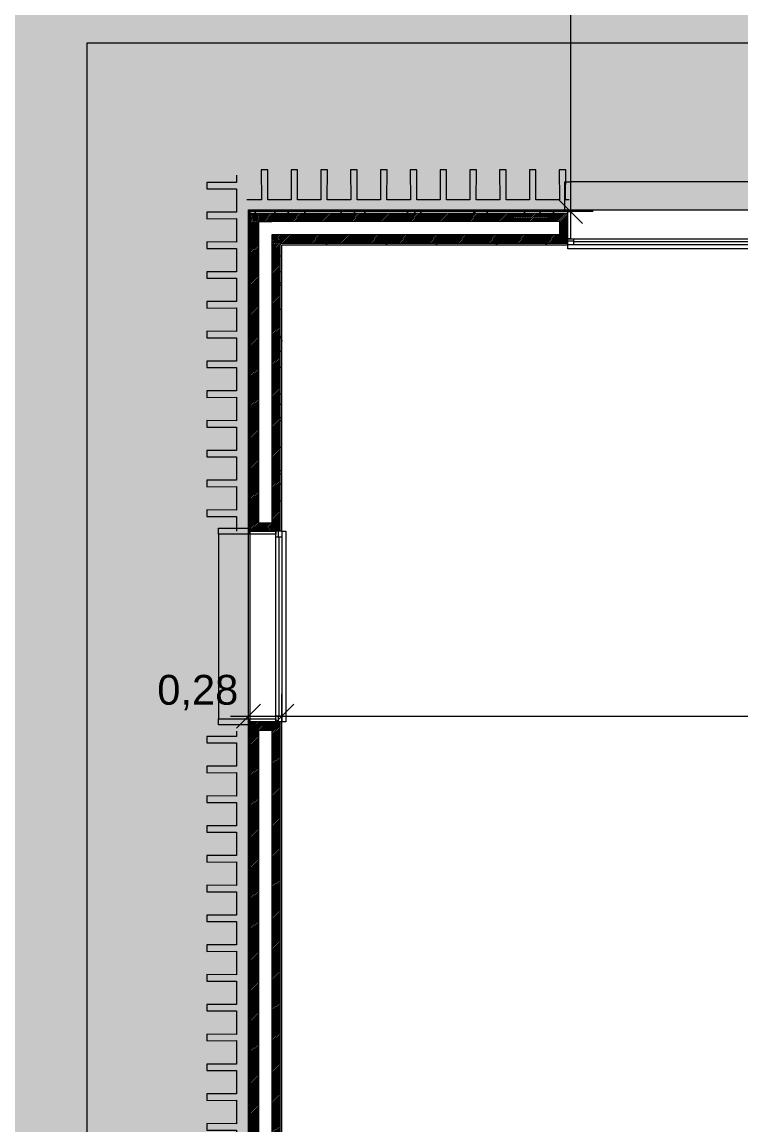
# Model space of a CAD drawing. Header units: millimetres. Extents: x -284281 to 1648660, y -821378 to -151356.
# Drawn here: x 160961 to 166993, y -181076 to -171820 of the extents above; entities that cross this region are included whole.
import ezdxf

# ---------------------------------------------------------------- set-up
doc = ezdxf.new("R2010")
doc.units = ezdxf.units.MM
doc.header["$MEASUREMENT"] = 0
doc.set_wipeout_variables(frame=1)
doc.linetypes.add('Traits', pattern=[282.222223, 141.111112, -141.111112])
doc.linetypes.add('Wipeout_Contour', pattern=[1000, 0, -1000])
for name, color, linetype in [('Cotations - 1_100', 7, 'Continuous'), ('Fenêtres ARCHICAD', 7, 'Continuous'), ('Nouveau_0', 7, 'Continuous'), ('Sols_ Dalles', 7, 'Continuous')]:
    doc.layers.add(name, color=color, linetype=linetype)
doc.styles.add('STYLE_GENERE_2', font='arial.ttf')
doc.dimstyles.new('STYLE_GENERE__1', dxfattribs={"dimtxt": 250, "dimasz": 190, "dimexe": 0.18, "dimexo": 0.0625, "dimgap": 0, "dimtad": 1, "dimtih": 1, "dimtoh": 1, "dimlfac": 0.001, "dimzin": 0, "dimdsep": 46, "dimtxsty": 'STYLE_GENERE_2', "dimblk": 'ARROWHEAD_6', "dimblk1": 'ARROWHEAD_6', "dimblk2": 'ARROWHEAD_6', "dimcen": 0.09, "dimse1": 1, "dimse2": 1, "dimclrd": 7, "dimclre": 7, "dimclrt": 7, "dimazin": 0, "dimtfac": 1, "dimtdec": 4, "dimtmove": 0, "dimatfit": 3, "dimfxl": 1, "dimtolj": 1, "dimtzin": 0, "dimarcsym": 0})
doc.dimstyles.new('STYLE_GENERE__2', dxfattribs={"dimtxt": 250, "dimasz": 190, "dimexe": 0.18, "dimexo": 0.0625, "dimgap": 0, "dimtad": 1, "dimlfac": 0.001, "dimzin": 0, "dimdsep": 46, "dimtxsty": 'STYLE_GENERE_2', "dimblk": 'ARROWHEAD_6', "dimblk1": 'ARROWHEAD_6', "dimblk2": 'ARROWHEAD_6', "dimcen": 0.09, "dimse1": 1, "dimse2": 1, "dimclrd": 7, "dimclre": 7, "dimclrt": 7, "dimazin": 0, "dimtfac": 1, "dimtdec": 4, "dimtmove": 0, "dimatfit": 3, "dimfxl": 1, "dimtolj": 1, "dimtzin": 0, "dimarcsym": 0})
pattern_1 = [(45, (0, 175), (-55.68466, 55.68466), [0, -52.5, 0, -78.75]), (110, (175, 175), (74.000794, 26.934086), [0, -38.5, 0, -66.5])]
pattern_2 = [(45, (0, 0), (-7.0710678, 7.0710678), [])]

# ---------------------------------------------------------------- blocks, each defined once
blk = doc.blocks.new('Fenêtre 25')
at = {"layer": 'Fenêtres ARCHICAD', "color": 7, "linetype": 'Continuous', "lineweight": 5}
for p, q in [((-800, 0), (-800, 33.3)), ((-800, 33.3), (800, 33.3)), ((-800, 0), (-800, -15)), ((-800, 0), (-800, -15)), ((800, 33.3), (800, 0)), ((800, 0), (800, -15)), ((800, 0), (800, -15)), ((-800, -15), (-800, -50)), ((-800, -15), (-800, -50)), ((-800, -30), (800, -30)), ((-800, -280), (-800, -50)), ((-800, -50), (-775, -50)), ((-800, -50), (-800, -85)), ((-800, -50), (-800, -85)), ((-800, -85), (-800, -195)), ((-800, -85), (-800, -195)), ((-800, -85), (-800, -195)), ((-800, -85), (-800, -195)), ((-775, -50), (-775, -280)), ((775, -280), (775, -50)), ((775, -50), (800, -50)), ((800, -15), (800, -50)), ((800, -15), (800, -50)), ((800, -50), (800, -280)), ((800, -50), (800, -85)), ((800, -50), (800, -85)), ((800, -85), (800, -195)), ((800, -85), (800, -195)), ((800, -85), (800, -195)), ((800, -85), (800, -195)), ((-800, -195), (-800, -265)), ((-800, -195), (-800, -265)), ((-800, -195), (-800, -265)), ((-800, -195), (-800, -265)), ((-800, -265), (-800, -280)), ((-800, -265), (-800, -280)), ((800, -195), (800, -265)), ((800, -195), (800, -265)), ((800, -195), (800, -265)), ((800, -195), (800, -265)), ((800, -265), (800, -280)), ((800, -265), (800, -280)), ((-825, -530), (-825, -280)), ((-825, -280), (-775, -280)), ((-825, -280), (-800, -280)), ((-825, -280), (-800, -280)), ((-775, -280), (-800, -280)), ((-775, -280), (-775, -530)), ((800, -280), (775, -280)), ((775, -280), (825, -280)), ((775, -530), (775, -280)), ((800, -280), (825, -280)), ((800, -280), (825, -280)), ((825, -280), (825, -530)), ((-775, -530), (-825, -530)), ((-775, -530), (775, -530)), ((825, -530), (775, -530))]:
    blk.add_line(p, q, dxfattribs=at)
at = {"layer": 'Fenêtres ARCHICAD', "color": 7, "linetype": 'Traits', "lineweight": 5}
blk.add_line((-800, 0), (800, 0), dxfattribs=at)
at = {"color": 254, "linetype": 'Wipeout_Contour', "lineweight": 0, "ltscale": 3003.33026}
blk.add_wipeout([(-750, 0), (-750, -50), (750, -50), (750, 0)], dxfattribs=at).dxf.layer = 'Fenêtres ARCHICAD'
at = {"layer": 'Fenêtres ARCHICAD', "color": 7, "linetype": 'Continuous', "lineweight": 5}
for p, q in [((-800, 0), (-750, 0)), ((-750, 0), (-750, -50)), ((-750, 0), (750, 0)), ((750, -50), (750, 0)), ((750, 0), (800, 0)), ((-750, -50), (-800, -50)), ((-750, -25), (750, -25)), ((750, -50), (-750, -50)), ((800, -50), (750, -50))]:
    blk.add_line(p, q, dxfattribs=at)
blk = doc.blocks.new('Mur_1_1', base_point=(162860.7, -173410.6))
at = {"linetype": 'Continuous', "lineweight": 5, "true_color": 0x5f5f5f}
h = blk.add_hatch(dxfattribs=at)
h.set_pattern_fill('ENDUIT_0001', color=251, style=0, pattern_type=2)
h.set_pattern_definition(pattern_1)
h.paths.add_polyline_path([(163125.7, -173675.5), (163125.7, -173690.5), (163140.7, -173690.5), (163125.7, -173675.5)])
at = {"color": 254, "linetype": 'Wipeout_Contour', "lineweight": 0, "ltscale": 1189537.602383008}
blk.add_wipeout([(162875.7, -173425.6), (162875.7, -173425.6), (162860.7, -173410.6), (162860.7, -173410.6), (162860.7, -173425.6)], dxfattribs=at)
at = {"linetype": 'Continuous', "lineweight": 5, "true_color": 0x5f5f5f}
h = blk.add_hatch(dxfattribs=at)
h.set_pattern_fill('ENDUIT_0001', color=251, style=0, pattern_type=2)
h.set_pattern_definition(pattern_1)
h.paths.add_polyline_path([(162875.7, -173425.6), (162875.7, -173425.6), (162860.7, -173410.6), (162860.7, -173410.6), (162860.7, -173425.6)])
h = blk.add_hatch(dxfattribs=at)
h.set_pattern_fill('ENDUIT_0001', color=251, style=0, pattern_type=2)
h.set_pattern_definition(pattern_1)
h.paths.add_polyline_path([(162875.7, -173425.6), (162875.7, -173425.6), (162875.7, -173425.6)])
at = {"color": 254, "linetype": 'Wipeout_Contour', "lineweight": 0, "ltscale": 1189839.153421994}
blk.add_wipeout([(162945.7, -173495.6), (162945.7, -173495.6), (162875.7, -173425.6), (162875.7, -173425.6), (162875.7, -173495.6)], dxfattribs=at)
at = {"linetype": 'Continuous', "lineweight": 5, "true_color": 0x5f5f5f}
h = blk.add_hatch(dxfattribs=at)
h.set_pattern_fill('BRIQUES_TERRE_CUITE__INT_97', color=251, style=0, pattern_type=2)
h.set_pattern_definition(pattern_2)
h.paths.add_polyline_path([(162945.7, -173495.6), (162945.7, -173495.6), (162875.7, -173425.6), (162875.7, -173425.6), (162875.7, -173495.6)])
h = blk.add_hatch(dxfattribs=at)
h.set_pattern_fill('BRIQUES_TERRE_CUITE__INT_97', color=251, style=0, pattern_type=2)
h.set_pattern_definition(pattern_2)
h.paths.add_polyline_path([(162945.7, -173495.6), (162945.7, -173495.6), (162945.7, -173495.6)])
at = {"color": 254, "linetype": 'Wipeout_Contour', "lineweight": 0, "ltscale": 955311.500505}
blk.add_wipeout([(162875.7, -173425.6), (165539.2, -173425.1), (165539.1, -173410.1), (162875.7, -173410.6)], dxfattribs=at)
at = {"color": 254, "linetype": 'Wipeout_Contour', "lineweight": 0, "ltscale": 1190476.01544338}
blk.add_wipeout([(163055.7, -173605.6), (163055.7, -173605.5), (162945.7, -173495.6), (162945.7, -173495.6), (162945.7, -173605.6)], dxfattribs=at)
at = {"linetype": 'Continuous', "lineweight": 5, "true_color": 0x5f5f5f}
h = blk.add_hatch(dxfattribs=at)
h.set_pattern_fill('ENDUIT_0001', color=251, style=0, pattern_type=2)
h.set_pattern_definition(pattern_1)
h.paths.add_polyline_path([(162875.7, -173425.6), (165539.2, -173425.1), (165539.1, -173410.1), (162875.7, -173410.6)])
at = {"color": 254, "linetype": 'Wipeout_Contour', "lineweight": 0, "ltscale": 952839.831692}
blk.add_wipeout([(163125.7, -173675.5), (163055.7, -173605.6), (163055.7, -173605.6), (163055.7, -173675.5)], dxfattribs=at)
at = {"linetype": 'Continuous', "lineweight": 5, "true_color": 0x5f5f5f}
h = blk.add_hatch(dxfattribs=at)
h.set_pattern_fill('BRIQUES_TERRE_CUITE__INT_97', color=251, style=0, pattern_type=2)
h.set_pattern_definition(pattern_2)
h.paths.add_polyline_path([(163125.7, -173675.5), (163055.7, -173605.6), (163055.7, -173605.6), (163055.7, -173675.5)])
at = {"color": 254, "linetype": 'Wipeout_Contour', "lineweight": 0, "ltscale": 713720.790997}
blk.add_wipeout([(162875.7, -173410.6), (162860.7, -173410.6), (162875.7, -173425.6)], dxfattribs=at)
at = {"color": 254, "linetype": 'Wipeout_Contour', "lineweight": 0, "ltscale": 955482.500301}
blk.add_wipeout([(162945.7, -173425.6), (162945.7, -173495.6), (165469.2, -173495.1), (165539.2, -173425.1)], dxfattribs=at)
at = {"linetype": 'Continuous', "lineweight": 5, "true_color": 0x5f5f5f}
h = blk.add_hatch(dxfattribs=at)
h.set_pattern_fill('ENDUIT_0001', color=251, style=0, pattern_type=2)
h.set_pattern_definition(pattern_1)
h.paths.add_polyline_path([(162875.7, -173410.6), (162860.7, -173410.6), (162875.7, -173425.6)])
h = blk.add_hatch(dxfattribs=at)
h.set_pattern_fill('BRIQUES_TERRE_CUITE__INT_97', color=251, style=0, pattern_type=2)
h.set_pattern_definition(pattern_2)
h.paths.add_polyline_path([(162945.7, -173425.6), (162945.7, -173495.6), (165469.2, -173495.1), (165539.2, -173425.1)])
at = {"color": 254, "linetype": 'Wipeout_Contour', "lineweight": 0, "ltscale": 956444.175265}
blk.add_wipeout([(165539.2, -173675.1), (163140.7, -173675.5), (163140.7, -173690.5), (165539.2, -173690.1)], dxfattribs=at)
at = {"linetype": 'Continuous', "lineweight": 5, "true_color": 0x5f5f5f}
h = blk.add_hatch(dxfattribs=at)
h.set_pattern_fill('ENDUIT_0001', color=251, style=0, pattern_type=2)
h.set_pattern_definition(pattern_1)
h.paths.add_polyline_path([(165539.2, -173675.1), (163140.7, -173675.5), (163140.7, -173690.5), (165539.2, -173690.1)])
at = {"color": 254, "linetype": 'Wipeout_Contour', "lineweight": 0, "ltscale": 713899.779704}
blk.add_wipeout([(162945.7, -173425.6), (162875.7, -173425.6), (162945.7, -173495.6)], dxfattribs=at)
at = {"color": 254, "linetype": 'Wipeout_Contour', "lineweight": 0, "ltscale": 955846.246192}
blk.add_wipeout([(165469.2, -173495.1), (163055.7, -173495.5), (163055.7, -173605.5), (165469.2, -173605.1)], dxfattribs=at)
at = {"linetype": 'Continuous', "lineweight": 5, "true_color": 0x5f5f5f}
h = blk.add_hatch(dxfattribs=at)
h.set_pattern_fill('BRIQUES_TERRE_CUITE__INT_97', color=251, style=0, pattern_type=2)
h.set_pattern_definition(pattern_2)
h.paths.add_polyline_path([(162945.7, -173425.6), (162875.7, -173425.6), (162945.7, -173495.6)])
at = {"color": 7, "linetype": 'Continuous', "lineweight": 5}
for p, q in [((162875.7, -173425.6), (162875.7, -173425.6)), ((162875.7, -173425.6), (162875.7, -173495.6)), ((162945.7, -173425.6), (162875.7, -173425.6))]:
    blk.add_line(p, q, dxfattribs=at)
at = {"color": 7, "linetype": 'Continuous', "lineweight": 5, "flags": 128}
blk.add_lwpolyline([(162860.7, -173410.6), (162860.7, -173425.6)], dxfattribs=at)
at = {"color": 254, "linetype": 'Wipeout_Contour', "lineweight": 0, "ltscale": 714844.432472}
blk.add_wipeout([(163140.7, -173675.5), (163125.7, -173675.5), (163140.7, -173690.5)], dxfattribs=at)
at = {"linetype": 'Continuous', "lineweight": 5, "true_color": 0x5f5f5f}
h = blk.add_hatch(dxfattribs=at)
h.set_pattern_fill('ENDUIT_0001', color=251, style=0, pattern_type=2)
h.set_pattern_definition(pattern_1)
h.paths.add_polyline_path([(163140.7, -173675.5), (163125.7, -173675.5), (163140.7, -173690.5)])
at = {"color": 254, "linetype": 'Wipeout_Contour', "lineweight": 0, "ltscale": 714280.513116}
blk.add_wipeout([(163055.7, -173495.5), (162945.7, -173495.6), (163055.7, -173605.5)], dxfattribs=at)
at = {"color": 7, "linetype": 'Continuous', "lineweight": 5}
for p, q in [((163055.7, -173495.5), (162945.7, -173495.6)), ((162945.7, -173495.6), (162945.7, -173495.6)), ((162945.7, -173495.6), (162945.7, -173605.6))]:
    blk.add_line(p, q, dxfattribs=at)
at = {"color": 254, "linetype": 'Wipeout_Contour', "lineweight": 0, "ltscale": 956300.15498}
blk.add_wipeout([(163125.7, -173675.5), (165539.2, -173675.1), (165539.2, -173605.1), (163125.7, -173605.5)], dxfattribs=at)
at = {"linetype": 'Continuous', "lineweight": 5, "true_color": 0x5f5f5f}
h = blk.add_hatch(dxfattribs=at)
h.set_pattern_fill('BRIQUES_TERRE_CUITE__INT_97', color=251, style=0, pattern_type=2)
h.set_pattern_definition(pattern_2)
h.paths.add_polyline_path([(163125.7, -173675.5), (165539.2, -173675.1), (165539.2, -173605.1), (163125.7, -173605.5)])
at = {"color": 7, "linetype": 'Continuous', "lineweight": 5}
blk.add_line((165539.2, -173690.1), (165539.2, -173675.1), dxfattribs=at)
at = {"color": 254, "linetype": 'Wipeout_Contour', "lineweight": 0, "ltscale": 959209.904003}
blk.add_wipeout([(165469.2, -173495.1), (165469.2, -173605.1), (165539.2, -173605.1), (165539.2, -173425.1)], dxfattribs=at)
at = {"color": 254, "linetype": 'Wipeout_Contour', "lineweight": 0, "ltscale": 714663.009177}
blk.add_wipeout([(163125.7, -173605.5), (163055.7, -173605.5), (163125.7, -173675.5)], dxfattribs=at)
at = {"linetype": 'Continuous', "lineweight": 5, "true_color": 0x5f5f5f}
h = blk.add_hatch(dxfattribs=at)
h.set_pattern_fill('BRIQUES_TERRE_CUITE__INT_97', color=251, style=0, pattern_type=2)
h.set_pattern_definition(pattern_2)
h.paths.add_polyline_path([(165469.2, -173495.1), (165469.2, -173605.1), (165539.2, -173605.1), (165539.2, -173425.1)])
h = blk.add_hatch(dxfattribs=at)
h.set_pattern_fill('BRIQUES_TERRE_CUITE__INT_97', color=251, style=0, pattern_type=2)
h.set_pattern_definition(pattern_2)
h.paths.add_polyline_path([(163125.7, -173605.5), (163055.7, -173605.5), (163125.7, -173675.5)])
at = {"color": 7, "linetype": 'Continuous', "lineweight": 5}
for p, q in [((165539.2, -173425.1), (162945.7, -173425.6)), ((165539.1, -173410.1), (165514.1, -173410.1)), ((165539.2, -173425.1), (165539.1, -173410.1)), ((165539.2, -173495.1), (165539.2, -173425.1)), ((165539.2, -173495.1), (165539.2, -173425.1)), ((165469.2, -173495.1), (163055.7, -173495.5)), ((165469.2, -173495.1), (165469.2, -173605.1)), ((165539.2, -173605.1), (165539.2, -173495.1)), ((165539.2, -173605.1), (165539.2, -173495.1)), ((163125.7, -173605.5), (163055.7, -173605.5)), ((163055.7, -173605.6), (163055.7, -173605.6)), ((163055.7, -173605.6), (163055.7, -173675.5)), ((165469.2, -173605.1), (163125.7, -173605.5)), ((165539.2, -173640.1), (165539.2, -173605.1)), ((165539.2, -173675.1), (165539.2, -173640.1)), ((163125.7, -173675.5), (165539.2, -173675.1)), ((163125.7, -173675.5), (163125.7, -173690.5))]:
    blk.add_line(p, q, dxfattribs=at)
at = {"color": 7, "linetype": 'Continuous', "lineweight": 5, "flags": 128}
for points in [[(165539.1, -173410.1), (162860.7, -173410.6)], [(163140.7, -173690.5), (165539.2, -173690.1)]]:
    blk.add_lwpolyline(points, dxfattribs=at)
at = {"layer": 'Fenêtres ARCHICAD', "color": 7, "linetype": 'Continuous', "lineweight": 5, "zscale": 1000, "rotation": 180.0105654490006}
blk.add_blockref('Fenêtre 25', (166339.2, -173689.9), dxfattribs=at)
blk = doc.blocks.new('Mur_6_1', base_point=(162860.7, -188410.6))
at = {"linetype": 'Continuous', "lineweight": 5, "true_color": 0x5f5f5f}
h = blk.add_hatch(dxfattribs=at)
h.set_pattern_fill('ENDUIT_0001', color=251, style=0, pattern_type=2)
h.set_pattern_definition(pattern_1)
h.paths.add_polyline_path([(162860.7, -173410.6), (162860.7, -173410.6), (162860.7, -173410.6)])
at = {"color": 254, "linetype": 'Wipeout_Contour', "lineweight": 0, "ltscale": 956662.163095}
blk.add_wipeout([(163125.7, -173690.5), (163125.7, -176092.5), (163140.7, -176092.5), (163140.7, -173690.5)], dxfattribs=at)
at = {"color": 254, "linetype": 'Wipeout_Contour', "lineweight": 0, "ltscale": 974274.925148}
blk.add_wipeout([(162875.7, -177692.5), (162860.7, -177692.5), (162860.7, -184492.5), (162875.7, -184492.5)], dxfattribs=at)
at = {"color": 254, "linetype": 'Wipeout_Contour', "lineweight": 0, "ltscale": 974984.114929}
blk.add_wipeout([(163125.7, -184492.5), (163140.7, -184492.5), (163140.7, -177692.5), (163125.7, -177692.5)], dxfattribs=at)
at = {"linetype": 'Continuous', "lineweight": 5, "true_color": 0x5f5f5f}
h = blk.add_hatch(dxfattribs=at)
h.set_pattern_fill('ENDUIT_0001', color=251, style=0, pattern_type=2)
h.set_pattern_definition(pattern_1)
h.paths.add_polyline_path([(163125.7, -173690.5), (163125.7, -176092.5), (163140.7, -176092.5), (163140.7, -173690.5)])
h = blk.add_hatch(dxfattribs=at)
h.set_pattern_fill('ENDUIT_0001', color=251, style=0, pattern_type=2)
h.set_pattern_definition(pattern_1)
h.paths.add_polyline_path([(162875.7, -177692.5), (162860.7, -177692.5), (162860.7, -184492.5), (162875.7, -184492.5)])
h = blk.add_hatch(dxfattribs=at)
h.set_pattern_fill('ENDUIT_0001', color=251, style=0, pattern_type=2)
h.set_pattern_definition(pattern_1)
h.paths.add_polyline_path([(163125.7, -184492.5), (163140.7, -184492.5), (163140.7, -177692.5), (163125.7, -177692.5)])
at = {"color": 254, "linetype": 'Wipeout_Contour', "lineweight": 0, "ltscale": 955553.112165}
blk.add_wipeout([(162875.7, -173425.6), (162860.7, -173425.6), (162860.7, -176092.5), (162875.7, -176092.5)], dxfattribs=at)
at = {"linetype": 'Continuous', "lineweight": 5, "true_color": 0x5f5f5f}
h = blk.add_hatch(dxfattribs=at)
h.set_pattern_fill('ENDUIT_0001', color=251, style=0, pattern_type=2)
h.set_pattern_definition(pattern_1)
h.paths.add_polyline_path([(162875.7, -173425.6), (162860.7, -173425.6), (162860.7, -176092.5), (162875.7, -176092.5)])
at = {"color": 254, "linetype": 'Wipeout_Contour', "lineweight": 0, "ltscale": 974387.759988}
blk.add_wipeout([(162875.7, -177692.5), (162875.7, -184492.5), (162945.7, -184422.5), (162945.7, -177762.5)], dxfattribs=at)
at = {"linetype": 'Continuous', "lineweight": 5, "true_color": 0x5f5f5f}
h = blk.add_hatch(dxfattribs=at)
h.set_pattern_fill('BRIQUES_TERRE_CUITE__INT_97', color=251, style=0, pattern_type=2)
h.set_pattern_definition(pattern_2)
h.paths.add_polyline_path([(162875.7, -177692.5), (162875.7, -184492.5), (162945.7, -184422.5), (162945.7, -177762.5)])
at = {"color": 254, "linetype": 'Wipeout_Contour', "lineweight": 0, "ltscale": 955719.655276}
blk.add_wipeout([(162945.7, -173495.6), (162875.7, -173495.6), (162875.7, -176092.5), (162945.7, -176022.5)], dxfattribs=at)
at = {"linetype": 'Continuous', "lineweight": 5, "true_color": 0x5f5f5f}
h = blk.add_hatch(dxfattribs=at)
h.set_pattern_fill('BRIQUES_TERRE_CUITE__INT_97', color=251, style=0, pattern_type=2)
h.set_pattern_definition(pattern_2)
h.paths.add_polyline_path([(162945.7, -173495.6), (162875.7, -173495.6), (162875.7, -176092.5), (162945.7, -176022.5)])
at = {"color": 7, "linetype": 'Continuous', "lineweight": 5}
blk.add_line((162875.7, -173425.6), (162875.7, -173495.6), dxfattribs=at)
at = {"color": 254, "linetype": 'Wipeout_Contour', "lineweight": 0, "ltscale": 974627.72248}
blk.add_wipeout([(162945.7, -177762.5), (162945.7, -184422.5), (163055.7, -184422.5), (163055.7, -177762.5)], dxfattribs=at)
at = {"color": 254, "linetype": 'Wipeout_Contour', "lineweight": 0, "ltscale": 956074.120282}
blk.add_wipeout([(163055.7, -173605.6), (162945.7, -173605.6), (162945.7, -176022.5), (163055.7, -176022.5)], dxfattribs=at)
at = {"color": 254, "linetype": 'Wipeout_Contour', "lineweight": 0, "ltscale": 974870.339075}
blk.add_wipeout([(163055.7, -177692.5), (163055.7, -184492.5), (163125.7, -184492.5), (163125.7, -177692.5)], dxfattribs=at)
at = {"linetype": 'Continuous', "lineweight": 5, "true_color": 0x5f5f5f}
h = blk.add_hatch(dxfattribs=at)
h.set_pattern_fill('BRIQUES_TERRE_CUITE__INT_97', color=251, style=0, pattern_type=2)
h.set_pattern_definition(pattern_2)
h.paths.add_polyline_path([(163055.7, -177692.5), (163055.7, -184492.5), (163125.7, -184492.5), (163125.7, -177692.5)])
at = {"color": 7, "linetype": 'Continuous', "lineweight": 5}
for p, q in [((162945.7, -173495.6), (162945.7, -173605.6)), ((163125.7, -184492.5), (163125.7, -177692.5)), ((163140.7, -177692.5), (163125.7, -177692.5))]:
    blk.add_line(p, q, dxfattribs=at)
at = {"color": 7, "linetype": 'Continuous', "lineweight": 5, "flags": 128}
blk.add_lwpolyline([(163140.7, -184492.5), (163140.7, -177692.5)], dxfattribs=at)
at = {"color": 254, "linetype": 'Wipeout_Contour', "lineweight": 0, "ltscale": 956524.364983}
blk.add_wipeout([(163055.7, -173675.5), (163055.7, -176092.5), (163125.7, -176092.5), (163125.7, -173675.5)], dxfattribs=at)
at = {"linetype": 'Continuous', "lineweight": 5, "true_color": 0x5f5f5f}
h = blk.add_hatch(dxfattribs=at)
h.set_pattern_fill('BRIQUES_TERRE_CUITE__INT_97', color=251, style=0, pattern_type=2)
h.set_pattern_definition(pattern_2)
h.paths.add_polyline_path([(163055.7, -173675.5), (163055.7, -176092.5), (163125.7, -176092.5), (163125.7, -173675.5)])
at = {"color": 7, "linetype": 'Continuous', "lineweight": 5}
for p, q in [((163055.7, -173605.6), (163055.7, -173675.5)), ((163125.7, -173675.5), (163125.7, -173690.5)), ((163125.7, -176092.5), (163125.7, -173690.5)), ((163140.7, -176092.5), (163125.7, -176092.5))]:
    blk.add_line(p, q, dxfattribs=at)
at = {"color": 7, "linetype": 'Continuous', "lineweight": 5, "flags": 128}
blk.add_lwpolyline([(163140.7, -176092.5), (163140.7, -173690.5)], dxfattribs=at)
at = {"color": 254, "linetype": 'Wipeout_Contour', "lineweight": 0, "ltscale": 964577.172595}
blk.add_wipeout([(162945.7, -177762.5), (163055.7, -177762.5), (163055.7, -177692.5), (162875.7, -177692.5)], dxfattribs=at)
at = {"linetype": 'Continuous', "lineweight": 5, "true_color": 0x5f5f5f}
h = blk.add_hatch(dxfattribs=at)
h.set_pattern_fill('BRIQUES_TERRE_CUITE__INT_97', color=251, style=0, pattern_type=2)
h.set_pattern_definition(pattern_2)
h.paths.add_polyline_path([(162945.7, -177762.5), (163055.7, -177762.5), (163055.7, -177692.5), (162875.7, -177692.5)])
at = {"color": 7, "linetype": 'Continuous', "lineweight": 5}
for p, q in [((162860.7, -177692.5), (162860.7, -177717.5)), ((162875.7, -177692.5), (162860.7, -177692.5)), ((162875.7, -177692.5), (162875.7, -184492.5)), ((162945.7, -177692.5), (162875.7, -177692.5)), ((162945.7, -177692.5), (162875.7, -177692.5)), ((163055.7, -177692.5), (162945.7, -177692.5)), ((163055.7, -177692.5), (162945.7, -177692.5)), ((163090.7, -177692.5), (163055.7, -177692.5)), ((163125.7, -177692.5), (163090.7, -177692.5)), ((162945.7, -177762.5), (162945.7, -184422.5)), ((162945.7, -177762.5), (163055.7, -177762.5)), ((163055.7, -177762.5), (163055.7, -184422.5))]:
    blk.add_line(p, q, dxfattribs=at)
at = {"color": 7, "linetype": 'Continuous', "lineweight": 5, "flags": 128}
blk.add_lwpolyline([(162860.7, -177692.5), (162860.7, -184492.5)], dxfattribs=at)
at = {"color": 254, "linetype": 'Wipeout_Contour', "lineweight": 0, "ltscale": 959664.526454}
blk.add_wipeout([(162945.7, -176022.5), (162875.7, -176092.5), (163055.7, -176092.5), (163055.7, -176022.5)], dxfattribs=at)
at = {"linetype": 'Continuous', "lineweight": 5, "true_color": 0x5f5f5f}
h = blk.add_hatch(dxfattribs=at)
h.set_pattern_fill('BRIQUES_TERRE_CUITE__INT_97', color=251, style=0, pattern_type=2)
h.set_pattern_definition(pattern_2)
h.paths.add_polyline_path([(162945.7, -176022.5), (162875.7, -176092.5), (163055.7, -176092.5), (163055.7, -176022.5)])
at = {"color": 7, "linetype": 'Continuous', "lineweight": 5}
for p, q in [((162875.7, -173495.6), (162875.7, -176092.5)), ((162945.7, -173605.6), (162945.7, -176022.5)), ((163055.7, -173675.5), (163055.7, -176022.5)), ((162945.7, -176022.5), (163055.7, -176022.5)), ((162860.7, -176067.5), (162860.7, -176092.5)), ((162875.7, -176092.5), (162860.7, -176092.5)), ((162945.7, -176092.5), (162875.7, -176092.5)), ((162945.7, -176092.5), (162875.7, -176092.5)), ((163055.7, -176092.5), (162945.7, -176092.5)), ((163055.7, -176092.5), (162945.7, -176092.5)), ((163090.7, -176092.5), (163055.7, -176092.5)), ((163125.7, -176092.5), (163090.7, -176092.5))]:
    blk.add_line(p, q, dxfattribs=at)
at = {"color": 7, "linetype": 'Continuous', "lineweight": 5, "flags": 128}
blk.add_lwpolyline([(162860.7, -173425.6), (162860.7, -176092.5)], dxfattribs=at)
at = {"layer": 'Fenêtres ARCHICAD', "color": 7, "linetype": 'Continuous', "lineweight": 5, "zscale": 1000, "rotation": 270}
blk.add_blockref('Fenêtre 25', (163140.7, -176892.5), dxfattribs=at)
blk = doc.blocks.new('Tôle profilée 25_2')
at = {"color": 7, "linetype": 'Continuous', "lineweight": 5}
for p, q in [((-250, 6677.5), (-250, 6650)), ((0, 6676.5), (-250, 6677.5)), ((0, 6722.2), (0, 6676.5)), ((-250, 6650), (-250, 6622.5)), ((-250, 6622.5), (0, 6623.5)), ((0, 6623.5), (0, 6426.5)), ((-250, 6427.5), (-250, 6400)), ((0, 6426.5), (-250, 6427.5)), ((-250, 6400), (-250, 6372.5)), ((-250, 6372.5), (0, 6373.5)), ((0, 6373.5), (0, 6176.5)), ((-250, 6177.5), (-250, 6150)), ((0, 6176.5), (-250, 6177.5)), ((-250, 6150), (-250, 6122.5)), ((-250, 6122.5), (0, 6123.5)), ((0, 6123.5), (0, 5926.5)), ((-250, 5927.5), (-250, 5900)), ((0, 5926.5), (-250, 5927.5)), ((-250, 5900), (-250, 5872.5)), ((-250, 5872.5), (0, 5873.5)), ((0, 5873.5), (0, 5676.5)), ((-250, 5677.5), (-250, 5650)), ((0, 5676.5), (-250, 5677.5)), ((-250, 5650), (-250, 5622.5)), ((-250, 5622.5), (0, 5623.5)), ((0, 5623.5), (0, 5426.5)), ((-250, 5427.5), (-250, 5400)), ((0, 5426.5), (-250, 5427.5)), ((-250, 5400), (-250, 5372.5)), ((-250, 5372.5), (0, 5373.5)), ((0, 5373.5), (0, 5176.5)), ((-250, 5177.5), (-250, 5150)), ((0, 5176.5), (-250, 5177.5)), ((-250, 5150), (-250, 5122.5)), ((-250, 5122.5), (0, 5123.5)), ((0, 5123.5), (0, 4926.5)), ((-250, 4927.5), (-250, 4900)), ((0, 4926.5), (-250, 4927.5)), ((-250, 4900), (-250, 4872.5)), ((-250, 4872.5), (0, 4873.5)), ((0, 4873.5), (0, 4676.5)), ((-250, 4677.5), (-250, 4650)), ((0, 4676.5), (-250, 4677.5)), ((-250, 4650), (-250, 4622.5)), ((-250, 4622.5), (0, 4623.5)), ((0, 4623.5), (0, 4426.5)), ((-250, 4427.5), (-250, 4400)), ((0, 4426.5), (-250, 4427.5)), ((-250, 4400), (-250, 4372.5)), ((-250, 4372.5), (0, 4373.5)), ((0, 4373.5), (0, 4176.5)), ((-250, 4177.5), (-250, 4150)), ((0, 4176.5), (-250, 4177.5)), ((-250, 4150), (-250, 4122.5)), ((-250, 4122.5), (0, 4123.5)), ((0, 4123.5), (0, 3926.5)), ((-250, 3927.5), (-250, 3900)), ((0, 3926.5), (-250, 3927.5)), ((-250, 3900), (-250, 3872.5)), ((-250, 3872.5), (0, 3873.5)), ((0, 3873.5), (0, 3676.5)), ((-250, 3677.5), (-250, 3650)), ((0, 3676.5), (-250, 3677.5)), ((-250, 3650), (-250, 3622.5)), ((-250, 3622.5), (0, 3623.5)), ((0, 3623.5), (0, 3426.5)), ((-250, 3427.5), (-250, 3400)), ((0, 3426.5), (-250, 3427.5)), ((-250, 3400), (-250, 3372.5)), ((-250, 3372.5), (0, 3373.5)), ((0, 3373.5), (0, 3176.5)), ((-250, 3177.5), (-250, 3150)), ((0, 3176.5), (-250, 3177.5)), ((-250, 3150), (-250, 3122.5)), ((-250, 3122.5), (0, 3123.5)), ((0, 3123.5), (0, 2926.5)), ((-250, 2927.5), (-250, 2900)), ((0, 2926.5), (-250, 2927.5)), ((-250, 2900), (-250, 2872.5)), ((-250, 2872.5), (0, 2873.5)), ((0, 2873.5), (0, 2676.5)), ((-250, 2677.5), (-250, 2650)), ((0, 2676.5), (-250, 2677.5)), ((-250, 2650), (-250, 2622.5)), ((-250, 2622.5), (0, 2623.5)), ((0, 2623.5), (0, 2426.5)), ((-250, 2427.5), (-250, 2400)), ((0, 2426.5), (-250, 2427.5)), ((-250, 2400), (-250, 2372.5)), ((-250, 2372.5), (0, 2373.5)), ((0, 2373.5), (0, 2176.5)), ((-250, 2177.5), (-250, 2150)), ((0, 2176.5), (-250, 2177.5)), ((-250, 2150), (-250, 2122.5)), ((-250, 2122.5), (0, 2123.5)), ((0, 2123.5), (0, 1926.5)), ((-250, 1927.5), (-250, 1900)), ((0, 1926.5), (-250, 1927.5)), ((-250, 1900), (-250, 1872.5)), ((-250, 1872.5), (0, 1873.5)), ((0, 1873.5), (0, 1676.5)), ((-250, 1677.5), (-250, 1650)), ((0, 1676.5), (-250, 1677.5)), ((-250, 1650), (-250, 1622.5)), ((-250, 1622.5), (0, 1623.5)), ((0, 1623.5), (0, 1426.5)), ((-250, 1427.5), (-250, 1400)), ((0, 1426.5), (-250, 1427.5)), ((-250, 1400), (-250, 1372.5)), ((-250, 1372.5), (0, 1373.5)), ((0, 1373.5), (0, 1176.5)), ((-250, 1177.5), (-250, 1150)), ((0, 1176.5), (-250, 1177.5)), ((-250, 1150), (-250, 1122.5)), ((-250, 1122.5), (0, 1123.5)), ((0, 1123.5), (0, 926.5)), ((-250, 927.5), (-250, 900)), ((0, 926.5), (-250, 927.5)), ((-250, 900), (-250, 872.5)), ((-250, 872.5), (0, 873.5)), ((0, 873.5), (0, 676.5)), ((-250, 677.5), (-250, 650)), ((0, 676.5), (-250, 677.5)), ((-250, 650), (-250, 622.5)), ((-250, 622.5), (0, 623.5)), ((0, 623.5), (0, 426.5)), ((-250, 427.5), (-250, 400)), ((0, 426.5), (-250, 427.5)), ((-250, 400), (-250, 372.5)), ((-250, 372.5), (0, 373.5)), ((0, 373.5), (0, 176.5)), ((-250, 177.5), (-250, 150)), ((0, 176.5), (-250, 177.5)), ((-250, 150), (-250, 122.5)), ((-250, 122.5), (0, 123.5)), ((0, 123.5), (0, 0))]:
    blk.add_line(p, q, dxfattribs=at)
blk = doc.blocks.new('Tôle profilée 25_3')
at = {"color": 7, "linetype": 'Continuous', "lineweight": 5}
for p, q in [((0, 2986.6), (0, 2926.5)), ((-250, 2927.5), (-250, 2900)), ((0, 2926.5), (-250, 2927.5)), ((-250, 2900), (-250, 2872.5)), ((-250, 2872.5), (0, 2873.5)), ((0, 2873.5), (0, 2676.5)), ((-250, 2677.5), (-250, 2650)), ((0, 2676.5), (-250, 2677.5)), ((-250, 2650), (-250, 2622.5)), ((-250, 2622.5), (0, 2623.5)), ((0, 2623.5), (0, 2426.5)), ((-250, 2427.5), (-250, 2400)), ((0, 2426.5), (-250, 2427.5)), ((-250, 2400), (-250, 2372.5)), ((-250, 2372.5), (0, 2373.5)), ((0, 2373.5), (0, 2176.5)), ((-250, 2177.5), (-250, 2150)), ((0, 2176.5), (-250, 2177.5)), ((-250, 2150), (-250, 2122.5)), ((-250, 2122.5), (0, 2123.5)), ((0, 2123.5), (0, 1926.5)), ((-250, 1927.5), (-250, 1900)), ((0, 1926.5), (-250, 1927.5)), ((-250, 1900), (-250, 1872.5)), ((-250, 1872.5), (0, 1873.5)), ((0, 1873.5), (0, 1676.5)), ((-250, 1677.5), (-250, 1650)), ((0, 1676.5), (-250, 1677.5)), ((-250, 1650), (-250, 1622.5)), ((-250, 1622.5), (0, 1623.5)), ((0, 1623.5), (0, 1426.5)), ((-250, 1427.5), (-250, 1400)), ((0, 1426.5), (-250, 1427.5)), ((-250, 1400), (-250, 1372.5)), ((-250, 1372.5), (0, 1373.5)), ((0, 1373.5), (0, 1176.5)), ((-250, 1177.5), (-250, 1150)), ((0, 1176.5), (-250, 1177.5)), ((-250, 1150), (-250, 1122.5)), ((-250, 1122.5), (0, 1123.5)), ((0, 1123.5), (0, 926.5)), ((-250, 927.5), (-250, 900)), ((0, 926.5), (-250, 927.5)), ((-250, 900), (-250, 872.5)), ((-250, 872.5), (0, 873.5)), ((0, 873.5), (0, 676.5)), ((-250, 677.5), (-250, 650)), ((0, 676.5), (-250, 677.5)), ((-250, 650), (-250, 622.5)), ((-250, 622.5), (0, 623.5)), ((0, 623.5), (0, 426.5)), ((-250, 427.5), (-250, 400)), ((0, 426.5), (-250, 427.5)), ((-250, 400), (-250, 372.5)), ((-250, 372.5), (0, 373.5)), ((0, 373.5), (0, 176.5)), ((-250, 177.5), (-250, 150)), ((0, 176.5), (-250, 177.5)), ((-250, 150), (-250, 122.5)), ((-250, 122.5), (0, 123.5)), ((0, 123.5), (0, 0))]:
    blk.add_line(p, q, dxfattribs=at)
blk = doc.blocks.new('Tôle profilée 25_4')
at = {"color": 7, "linetype": 'Continuous', "lineweight": 5}
for p, q in [((0, 2706.5), (0, 2676.5)), ((-250, 2677.5), (-250, 2650)), ((0, 2676.5), (-250, 2677.5)), ((-250, 2650), (-250, 2622.5)), ((-250, 2622.5), (0, 2623.5)), ((0, 2623.5), (0, 2426.5)), ((-250, 2427.5), (-250, 2400)), ((0, 2426.5), (-250, 2427.5)), ((-250, 2400), (-250, 2372.5)), ((-250, 2372.5), (0, 2373.5)), ((0, 2373.5), (0, 2176.5)), ((-250, 2177.5), (-250, 2150)), ((0, 2176.5), (-250, 2177.5)), ((-250, 2150), (-250, 2122.5)), ((-250, 2122.5), (0, 2123.5)), ((0, 2123.5), (0, 1926.5)), ((-250, 1927.5), (-250, 1900)), ((0, 1926.5), (-250, 1927.5)), ((-250, 1900), (-250, 1872.5)), ((-250, 1872.5), (0, 1873.5)), ((0, 1873.5), (0, 1676.5)), ((-250, 1677.5), (-250, 1650)), ((0, 1676.5), (-250, 1677.5)), ((-250, 1650), (-250, 1622.5)), ((-250, 1622.5), (0, 1623.5)), ((0, 1623.5), (0, 1426.5)), ((-250, 1427.5), (-250, 1400)), ((0, 1426.5), (-250, 1427.5)), ((-250, 1400), (-250, 1372.5)), ((-250, 1372.5), (0, 1373.5)), ((0, 1373.5), (0, 1176.5)), ((-250, 1177.5), (-250, 1150)), ((0, 1176.5), (-250, 1177.5)), ((-250, 1150), (-250, 1122.5)), ((-250, 1122.5), (0, 1123.5)), ((0, 1123.5), (0, 926.5)), ((-250, 927.5), (-250, 900)), ((0, 926.5), (-250, 927.5)), ((-250, 900), (-250, 872.5)), ((-250, 872.5), (0, 873.5)), ((0, 873.5), (0, 676.5)), ((-250, 677.5), (-250, 650)), ((0, 676.5), (-250, 677.5)), ((-250, 650), (-250, 622.5)), ((-250, 622.5), (0, 623.5)), ((0, 623.5), (0, 426.5)), ((-250, 427.5), (-250, 400)), ((0, 426.5), (-250, 427.5)), ((-250, 400), (-250, 372.5)), ((-250, 372.5), (0, 373.5)), ((0, 373.5), (0, 176.5)), ((-250, 177.5), (-250, 150)), ((0, 176.5), (-250, 177.5)), ((-250, 150), (-250, 122.5)), ((-250, 122.5), (0, 123.5)), ((0, 123.5), (0, 0))]:
    blk.add_line(p, q, dxfattribs=at)
blk = doc.blocks.new('*D467')
at = {"layer": 'Cotations - 1_100', "color": 7, "linetype": 'Continuous', "lineweight": 5, "transparency": 16777216}
for p, q in [((162860.7, -177833.1), (162860.7, -177458.1)), ((163140.7, -177833.1), (163140.7, -177458.1)), ((162960.7, -177545.6), (162760.7, -177745.6)), ((163240.7, -177545.6), (163040.7, -177745.6)), ((162710.7, -177645.6), (162860.7, -177645.6)), ((162860.7, -177645.6), (163140.7, -177645.6))]:
    blk.add_line(p, q, dxfattribs=at)
at = {"layer": 'Cotations - 1_100', "color": 7, "lineweight": 5, "transparency": 16777216, "insert": (162095.5, -177595.6), "char_height": 250, "attachment_point": 7, "style": 'STYLE_GENERE_2'}
blk.add_mtext('\\A1;{\\pql;\\fArial|b0|i0|c0|p38;0,28}', dxfattribs=at)
blk = doc.blocks.new('ARROWHEAD_6')
at = {"color": 0, "linetype": 'Continuous', "lineweight": 0}
for p, q in [((-0.5, -0.5), (0.5, 0.5)), ((0, 0), (-1, 0))]:
    blk.add_line(p, q, dxfattribs=at)
blk = doc.blocks.new('*D468')
at = {"layer": 'Cotations - 1_100', "color": 7, "linetype": 'Continuous', "lineweight": 5, "transparency": 16777216}
for p, q in [((163140.7, -177833.1), (163140.7, -177458.1)), ((218925.5, -177833.1), (218925.5, -177458.1)), ((163240.7, -177545.6), (163040.7, -177745.6)), ((219025.5, -177545.6), (218825.5, -177745.6)), ((163140.7, -177645.6), (218925.5, -177645.6))]:
    blk.add_line(p, q, dxfattribs=at)
at = {"layer": 'Cotations - 1_100', "color": 7, "lineweight": 5, "transparency": 16777216, "char_height": 250, "attachment_point": 7, "style": 'STYLE_GENERE_2'}
for s, insert in [('\\A1;{\\pql;\\fArial|b0|i0|c0|p38;55,78}', (190273.1, -177595.6)), ('\\A1;{\\pql;\\fArial|b0|i0|c0|p38;0,58}', (218160.4, -177595.6))]:
    blk.add_mtext(s, dxfattribs=dict(at, insert=insert))
blk = doc.blocks.new('*D538')
at = {"layer": 'Cotations - 1_100', "color": 7, "linetype": 'Continuous', "lineweight": 5, "transparency": 16777216}
for p, q in [((165564.5, -163410.6), (165564.5, -163260.6)), ((165664.5, -163510.6), (165464.5, -163310.6)), ((165752, -163410.6), (165377, -163410.6)), ((165564.5, -173410.6), (165564.5, -163410.6)), ((165464.5, -173310.6), (165664.5, -173510.6)), ((165752, -173410.6), (165377, -173410.6)), ((165564.5, -173560.6), (165564.5, -173410.6))]:
    blk.add_line(p, q, dxfattribs=at)
at = {"layer": 'Cotations - 1_100', "color": 7, "lineweight": 5, "transparency": 16777216, "insert": (165514.5, -168838), "char_height": 250, "attachment_point": 7, "rotation": 90, "style": 'STYLE_GENERE_2'}
blk.add_mtext('\\A1;{\\pql;\\fArial|b0|i0|c0|p38;10,00}', dxfattribs=at)

msp = doc.modelspace()

# ---------------------------------------------------------------- hatches: boundary and pattern name
at = {"linetype": 'Continuous', "lineweight": 0, "true_color": 0x6f6f6f}
h = msp.add_hatch(color=8, dxfattribs=at)
h.paths.add_polyline_path([(141848.4421, -295062.57111), (269220.82107, -293826.86817), (269220.82107, -270902.73426), (268763.04853, -270902.73426), (254213.59981, -271040.57524), (254213.59981, -163437.63526), (153156.19977, -163437.63526), (153156.19977, -271040.57524), (153182.9625, -271040.57014), (153183.14559, -272000.51417, -0.4094273642), (149183.68145, -275935.04226), (141848.4421, -275935.04226)])
h.paths.add_polyline_path([(158435.58359, -260639.95299), (155145.58359, -260639.95299), (155145.58359, -248364.9528), (155145.58359, -243089.97435), (155145.58359, -242189.97435), (158435.58359, -242189.97435)], flags=0)
h.paths.add_polyline_path([(161503.43335, -171995.57011), (161503.43335, -193810.57122), (161503.43335, -230015.57011), (161503.43335, -260810.57129), (196775.04197, -260810.57129), (196775.04197, -222495.57011), (186955.54197, -222495.57011), (186955.54197, -218295.57011), (196754.55038, -218295.57011), (196754.55038, -208495.57004), (196754.55038, -204495.57011), (193355.54197, -204495.57011), (193355.54197, -195161.53481), (195576.03357, -195161.53481), (195576.03357, -189810.57129), (217850.06795, -189810.57129), (217850.06795, -262266.88531), (245610.04479, -262266.88531), (245610.04479, -253395.57129), (245626.03357, -253395.57129), (246426.03357, -253395.57129), (247826.03357, -253395.57129), (247826.03357, -248005.57129), (247826.03357, -246605.57129), (245626.03357, -246605.57129), (245610.04479, -246605.57129), (245610.04479, -171995.57011), (212806.27958, -171995.57011)], flags=0)
h.paths.add_polyline_path([(162737.04244, -269433.91257, -0.0903186603), (162858.77258, -268727.62319, -0.2014487277), (163912.63869, -267592.73981, -0.1042114453), (164718.00561, -267415.05524), (165317.97869, -267409.37112, -0.1040446075), (166125.35422, -267571.24421, -0.2382554567), (167284.25653, -268953.31764, -0.0551886218), (167336.83602, -269390.33428), (167338.93075, -269611.43843), (167351.04633, -270890.26697), (167092.5827, -271892.76052, -0.2679491924), (165370.08316, -272909.1243), (164770.11009, -272914.80843, -0.1937174639), (163379.25202, -272370.18517, -0.0705687558), (163028.66346, -271931.26196, -0.1316524976), (162751.25276, -270933.84526)], flags=0)
h.paths.add_polyline_path([(175327.75206, -275599.00212, -0.4157910988), (173316.98603, -273599.0311), (173316.98603, -273452.05237), (173330.48786, -267377.82411, -0.3805567013), (175316.98603, -265609.82626), (175394.71409, -265609.82626), (175394.71409, -270609.82626), (190394.71409, -270609.82626), (190394.71409, -265609.82626), (195356.19118, -265609.82626, -0.4142135624), (196856.19118, -267109.82626), (196856.19118, -273660.69924, -0.3455016121), (195137.28541, -275433.43196)], flags=0)
h.paths.add_polyline_path([(205510.09252, -271504.08297, -0.1344739343), (205230.94767, -270484.93746), (205230.94767, -268984.93746, -0.4142135624), (207230.94767, -266984.93746), (207830.94767, -266984.93746, -0.4142135624), (209830.94767, -268984.93746), (209830.94767, -270484.93746, -0.1288203455), (209574.03043, -271465.58136, -0.2709362909), (207830.94767, -272484.93746), (207230.94767, -272484.93746, -0.2649799965)], flags=0)
h.paths.add_polyline_path([(217862.68721, -273329.32486), (217869.94938, -267730.33623, -0.0985615086), (218100.71805, -266943.72092), (218117.68082, -266951.54513, -0.2588490016), (219955.479, -265605.82722), (219953.14148, -265587.29374), (220637.56856, -265587.29374), (220637.56856, -265687.29374), (220637.56856, -270687.29374), (250537.56856, -270687.29374), (250537.56856, -265687.29374), (252208.00356, -265687.29374), (254186.29382, -265687.29374), (254186.29382, -267687.29374), (254186.29382, -271062.25464, 0.001345761), (254186.3228, -271073.02067), (254197.20856, -273095.23292, -0.4142135624), (252208.00356, -275105.96997), (243484.53401, -275105.96997, -0.0051889555), (243431.43827, -275116.10287), (235447.992, -275196.19066), (220071.01237, -275253.23979, -0.3865533313), (217873.0891, -273475.38502, -0.0251892193)], flags=0)
at = {"layer": 'Sols_ Dalles', "linetype": 'Continuous', "lineweight": 0, "true_color": 0x2e271c}
msp.add_hatch(color=250, dxfattribs=at).paths.add_polyline_path([(161503.43335, -171995.57011), (161503.43335, -230015.57011), (161503.43335, -260810.57129), (196775.04197, -260810.57129), (196775.04197, -260795.57129), (196775.04197, -258649.98223), (196775.04197, -258010.55782), (196775.04197, -222495.57011), (186955.54197, -222495.57011), (186955.54197, -218295.57011), (196754.55038, -218295.57011), (196754.55038, -204495.57011), (193355.54197, -204495.57011), (193355.54197, -195161.53481), (195576.03357, -195161.53481), (195576.03357, -189810.57129), (217805.54197, -189810.57129), (217805.54197, -253395.57011), (217805.54197, -253415.57129), (219205.54197, -253415.57129), (219205.54197, -253395.57011), (219205.54197, -188410.57129), (191955.54197, -188410.57129), (191955.54197, -190035.07573), (194140.4759, -190023.06089), (194160.9675, -193749.51998), (191976.03357, -193761.53481), (191955.54197, -200380.57011), (191955.54197, -205895.57011), (195354.55038, -205895.57011), (195354.55038, -216895.57011), (185555.54197, -216895.57011), (185555.54197, -223895.57011), (195354.55038, -223895.57011), (195354.55038, -258649.98223), (195354.55038, -259410.57129), (163990.22193, -259410.57129), (162860.68142, -259410.57129), (162860.68142, -231415.57011), (162860.68142, -173395.57011), (244226.03357, -173395.57011), (244226.03357, -248005.57129), (245626.03357, -248005.57129), (246426.03357, -248005.57129), (246426.03357, -251817.03038), (245610.04479, -251817.03038), (244211.03357, -251817.03038), (244211.03357, -253395.57129), (246426.03357, -253395.57129), (247826.03357, -253395.57129), (247826.03357, -248005.57129), (247826.03357, -246605.57129), (245626.03357, -246605.57129), (245626.03357, -171995.57011)])

# ---------------------------------------------------------------- linework, layer by layer
at = {"layer": 'Sols_ Dalles', "color": 250, "linetype": 'Continuous', "lineweight": 5, "true_color": 0x1f1f1f}
for points in [[(245626.03357, -253415.57129), (245626.03357, -171995.57011), (161503.43335, -171995.57011), (161503.43335, -230015.57011), (161503.43335, -260810.57129)], [(162860.68142, -259410.57129), (162860.68142, -231415.57011), (162860.68142, -173395.57011), (244226.03357, -173395.57011), (244226.03357, -253415.57129)]]:
    msp.add_lwpolyline(points, dxfattribs=at)

# ---------------------------------------------------------------- next in the draw order: block references
at = {"color": 7, "lineweight": 5}
msp.add_blockref('Mur_1_1', (162860.68142, -173410.57403), dxfattribs=at)

# ---------------------------------------------------------------- next in the draw order: block references
at = {"color": 7, "linetype": 'Continuous', "lineweight": 5, "zscale": 1000, "rotation": 270}
msp.add_blockref('Tôle profilée 25_4', (162845.68387, -173310.57403), dxfattribs=at)
at = {"color": 7, "lineweight": 5}
msp.add_blockref('Mur_6_1', (162860.68142, -188410.57129), dxfattribs=at)

# ---------------------------------------------------------------- next in the draw order: linework, layer by layer
at = {"layer": 'Nouveau_0', "color": 7, "linetype": 'Continuous', "lineweight": 5}
msp.add_lwpolyline([(219226.03357, -173395.57011), (219226.03357, -188395.57011), (162876.03357, -188395.57011), (162876.03357, -173395.57011)], close=True, dxfattribs=at)

# ---------------------------------------------------------------- next in the draw order: block references
at = {"color": 7, "linetype": 'Continuous', "lineweight": 5, "zscale": 1000}
for name, p in [('Tôle profilée 25_3', (162760.68142, -176092.54765)), ('Tôle profilée 25_2', (162760.68142, -184492.54765))]:
    msp.add_blockref(name, p, dxfattribs=at)

# ---------------------------------------------------------------- next in the draw order: dimensions: what is measured, and where the dimension line sits
at = {"layer": 'Cotations - 1_100', "color": 7, "linetype": 'Continuous', "lineweight": 5}
dim = msp.add_linear_dim(base=(165564.46373, -163410.57281), p1=(162860.68142, -173410.57403), p2=(165615.14062, -163410.57281), angle=90, dimstyle='STYLE_GENERE__2', dxfattribs=at)
dim.commit()
dim.dimension.update_dxf_attribs({"geometry": '*D538', "text_midpoint": (165389.46373, -168418.00095), "dimtype": 160, "text_rotation": 90})
for base, p1, p2, picture, middle in [((163140.68142, -177645.56191), (162860.68142, -180910.57266), (163140.68142, -180910.54685), '*D467', (162420.24267, -177470.56191)), ((218925.54197, -177645.56191), (163140.68142, -180910.54685), (218925.54197, -180905.40343), '*D468', (190693.11166, -177470.56191))]:
    dim = msp.add_linear_dim(base=base, p1=p1, p2=p2, dimstyle='STYLE_GENERE__1', dxfattribs=at)
    dim.commit()
    dim.dimension.update_dxf_attribs({"geometry": picture, "text_midpoint": middle, "dimtype": 160})

doc.saveas('drawing.dxf')
